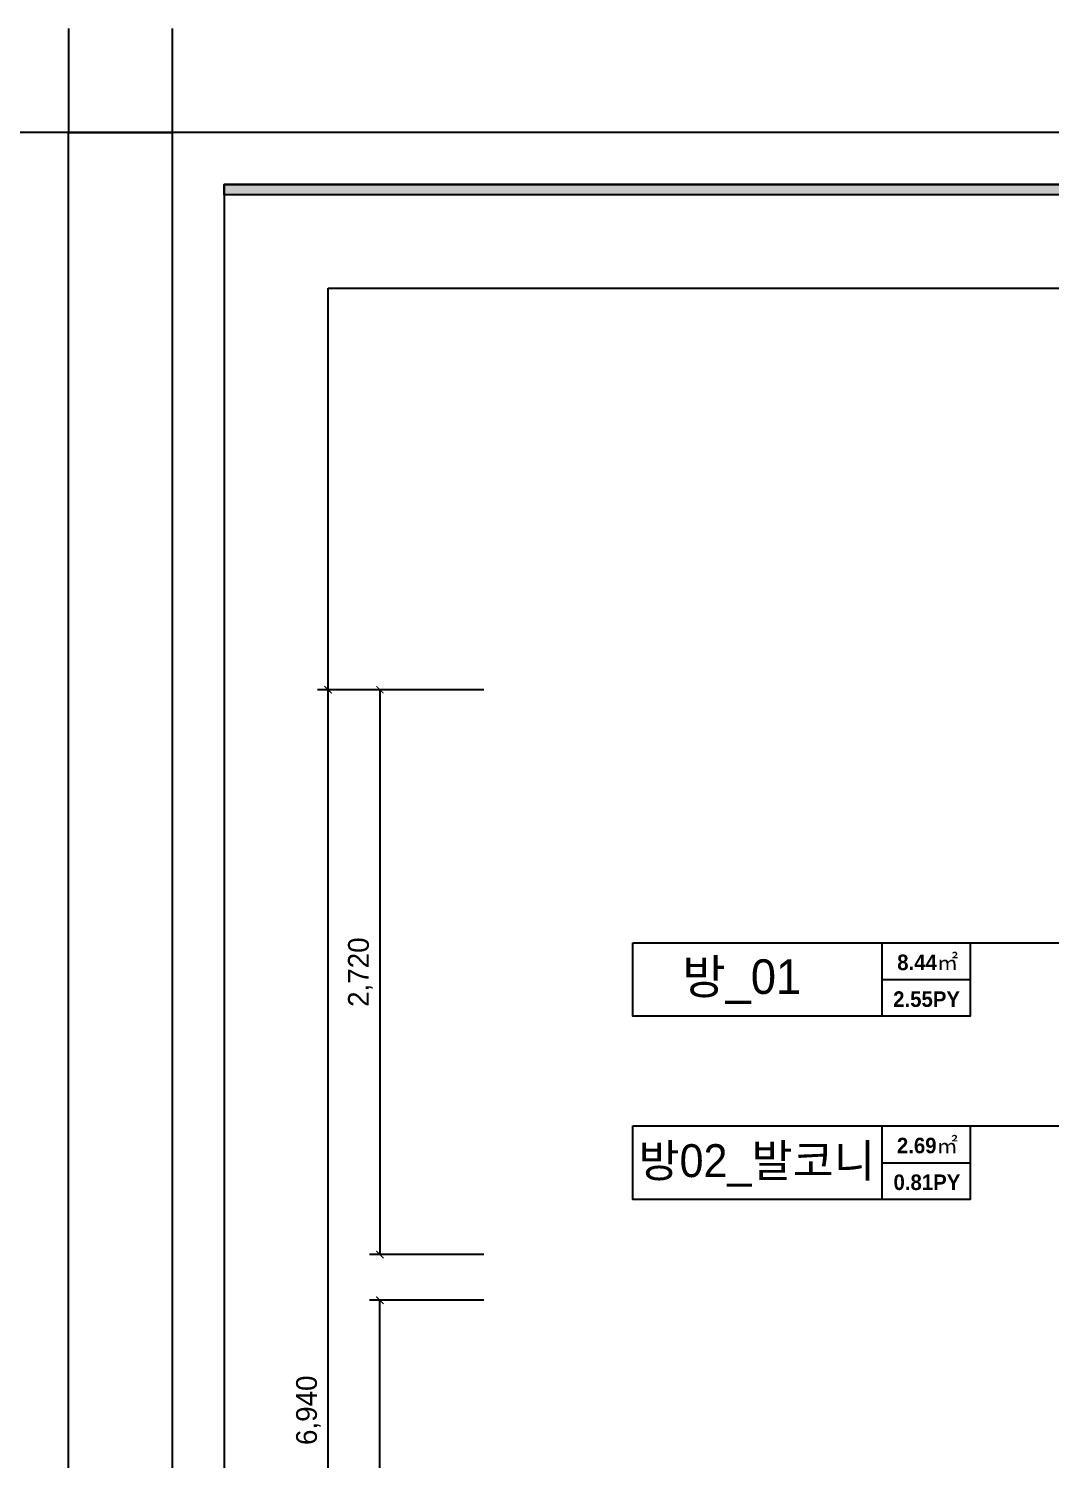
# Model space of a CAD drawing. Header units: inches. Extents: x 47110 to 180628, y 8205 to 35062.
# Drawn here: x 68418 to 73339, y 28002 to 34893 of the extents above; entities that cross this region are included whole.
import ezdxf
from ezdxf.enums import TextEntityAlignment as Align

# ---------------------------------------------------------------- set-up
doc = ezdxf.new("R2010")
doc.units = ezdxf.units.IN
doc.header["$LTSCALE"] = 100
doc.header["$MEASUREMENT"] = 0
doc.header["$PDSIZE"] = 700.071425
for name, color, linetype in [('0-ELC TEXT', 7, 'Continuous'), ('03-TEXT', 3, 'Continuous'), ('07-DIM', 1, 'Continuous'), ('F-SYM', 7, 'Continuous'), ('FORM(YOURNAME)-11', 1, 'Continuous')]:
    doc.layers.add(name, color=color, linetype=linetype)
doc.styles.add('YOURNAME', font='HY울릉도M.TTF')
doc.styles.add('넥슨고딕', font='NEXONLv1GothicBold.ttf')
doc.styles.add('마감재', font='stylu.ttf')
doc.styles.add('코레일둥고', font='Korail_Round_Gothic_Medium.ttf')
doc.dimstyles.new('벽치수 Copy of DIM-50', dxfattribs={"dimscale": 50, "dimtxt": 2, "dimasz": 0.7, "dimexe": 1, "dimexo": 1, "dimgap": 0.7, "dimtad": 1, "dimdec": 0, "dimzin": 1, "dimdsep": 46, "dimlunit": 6, "dimtxsty": '마감재', "dimblk": 'ARCHTICK', "dimcen": -0.09, "dimclrd": 256, "dimclre": 256, "dimclrt": 3, "dimadec": 0, "dimazin": 0, "dimtfac": 1, "dimtdec": 0, "dimtix": 1, "dimtmove": 2, "dimatfit": 0, "dimldrblk": 'ARCHTICK', "dimfxl": 1, "dimtolj": 1, "dimtzin": 0, "dimarcsym": 0})

# ---------------------------------------------------------------- blocks, each defined once
blk = doc.blocks.new('FORM-PLAN')
at = {"layer": 'FORM(YOURNAME)-11'}
h = blk.add_hatch(color=256, dxfattribs=at)
h.dxf.hatch_style = 1
h.paths.add_polyline_path([(-71444, 55115), (10556, 55115), (10556, 54915), (-71444, 54915)])
h.paths.add_polyline_path([(-71444, -2085), (10556, -2085), (10556, -2285), (-71444, -2285)])
at = {"layer": 'Defpoints', "color": 1}
for points in [[(-72444, 58115), (-72444, 56115), (-74444, 56115)], [(11556, 58115), (11556, 56115), (13556, 56115)]]:
    blk.add_lwpolyline(points, dxfattribs=at)
at = {"layer": 'Defpoints', "color": 158}
for points in [[(-71444, -2285), (10556, -2285), (10556, 55115), (-71444, 55115)], [(-69444, 53115), (-64, 53115), (-64, 1215), (-69444, 1215)]]:
    blk.add_lwpolyline(points, close=True, dxfattribs=at)
at = {"layer": 'FORM(YOURNAME)-11', "color": 250}
blk.add_lwpolyline([(-72444, -3285), (11556, -3285), (11556, 56115), (-72444, 56115)], close=True, dxfattribs=at)
at = {"layer": 'FORM(YOURNAME)-11'}
blk.add_lwpolyline([(-71444, 55115), (10556, 55115), (10556, 54915), (-71444, 54915)], close=True, dxfattribs=at)
at = {"layer": 'FORM(YOURNAME)-11', "color": 3, "style": 'YOURNAME'}
for tag, height, p in [('1', 450, (9905, 18188)), ('2', 450, (9905, 17544)), ('3', 450, (9905, 16257)), ('4', 450, (9905, 14326)), ('5', 515, (9905, 12009)), ('6', 515, (9905, 9757)), ('7', 515, (9905, 7504)), ('8', 515, (9905, 5252)), ('9', 515, (9905, 2999)), ('10', 515, (5655, 811)), ('11', 515, (9905, 747)), ('12', 515, (5655, -1441)), ('13', 515, (9905, -1441))]:
    blk.add_attdef(tag, text='', height=height, dxfattribs=at).set_placement(p, align=Align.MIDDLE_RIGHT)
blk = doc.blocks.new('_ArchTick')
at = {"color": 0, "linetype": 'ByBlock', "const_width": 0.15}
blk.add_lwpolyline([(-0.5, -0.5), (0.5, 0.5)], dxfattribs=at)
blk = doc.blocks.new('*D40')
at = {"layer": '07-DIM', "lineweight": -2, "transparency": 16777216}
for p, q in [((70609.9, 31708.7), (69809.9, 31708.7)), ((69859.9, 24768.7), (69859.9, 31708.7)), ((70609.9, 24768.7), (69809.9, 24768.7))]:
    blk.add_line(p, q, dxfattribs=at)
at = {"layer": 'Defpoints', "color": 0, "transparency": 16777216}
for p in [(69859.9, 31708.7), (70659.9, 31708.7), (70659.9, 24768.7)]:
    blk.add_point(p, dxfattribs=at)
at = {"layer": '07-DIM', "lineweight": -2, "transparency": 16777216, "xscale": 35, "yscale": 35, "zscale": 35}
for p, rotation in [((69859.9, 31708.7), 90), ((69859.9, 24768.7), 270)]:
    blk.add_blockref('_ArchTick', p, dxfattribs=dict(at, rotation=rotation))
at = {"layer": '07-DIM', "color": 3, "transparency": 16777216, "insert": (69765.6, 28238.7), "char_height": 100, "attachment_point": 5, "rotation": 90, "style": '마감재'}
blk.add_mtext('\\A1;6,940', dxfattribs=at)
blk = doc.blocks.new('*D41')
at = {"layer": '07-DIM', "lineweight": -2, "transparency": 16777216}
for p, q in [((70609.9, 31708.7), (70059.9, 31708.7)), ((70109.9, 31708.7), (70109.9, 28988.7)), ((70609.9, 28988.7), (70059.9, 28988.7))]:
    blk.add_line(p, q, dxfattribs=at)
at = {"layer": 'Defpoints', "color": 0, "transparency": 16777216}
for p in [(70659.9, 31708.7), (70109.9, 28988.7), (70659.9, 28988.7)]:
    blk.add_point(p, dxfattribs=at)
at = {"layer": '07-DIM', "lineweight": -2, "transparency": 16777216, "xscale": 35, "yscale": 35, "zscale": 35}
for p, rotation in [((70109.9, 31708.7), 90), ((70109.9, 28988.7), 270)]:
    blk.add_blockref('_ArchTick', p, dxfattribs=dict(at, rotation=rotation))
at = {"layer": '07-DIM', "color": 3, "transparency": 16777216, "insert": (70015.6, 30348.7), "char_height": 100, "attachment_point": 5, "rotation": 90, "style": '마감재'}
blk.add_mtext('\\A1;2,720', dxfattribs=at)
blk = doc.blocks.new('*D42')
at = {"layer": '07-DIM', "lineweight": -2, "transparency": 16777216}
for p, q in [((70609.9, 28768.7), (70059.9, 28768.7)), ((70109.9, 24768.7), (70109.9, 28768.7)), ((70609.9, 24768.7), (70059.9, 24768.7))]:
    blk.add_line(p, q, dxfattribs=at)
at = {"layer": 'Defpoints', "color": 0, "transparency": 16777216}
for p in [(70109.9, 28768.7), (70659.9, 28768.7), (70659.9, 24768.7)]:
    blk.add_point(p, dxfattribs=at)
at = {"layer": '07-DIM', "lineweight": -2, "transparency": 16777216, "xscale": 35, "yscale": 35, "zscale": 35}
for p, rotation in [((70109.9, 28768.7), 90), ((70109.9, 24768.7), 270)]:
    blk.add_blockref('_ArchTick', p, dxfattribs=dict(at, rotation=rotation))
at = {"layer": '07-DIM', "color": 3, "transparency": 16777216, "insert": (70015.6, 26768.7), "char_height": 100, "attachment_point": 5, "rotation": 90, "style": '마감재'}
blk.add_mtext('\\A1;4,000', dxfattribs=at)

msp = doc.modelspace()

# ---------------------------------------------------------------- linework, layer by layer
at = {"layer": '0-ELC TEXT'}
for p, q in [((72528.4, 30136.2), (72528.4, 30490)), ((72953.1, 30490), (76109.2, 30490)), ((72528.4, 30313.1), (72953.1, 30313.1)), ((72528.4, 29254.2), (72528.4, 29608)), ((72953.1, 29608), (74284.2, 29608)), ((72528.4, 29431.1), (72953.1, 29431.1))]:
    msp.add_line(p, q, dxfattribs=at)
for points in [[(71328.4, 30490), (72953.1, 30490), (72953.1, 30136.2), (71328.4, 30136.2)], [(71328.4, 29608), (72953.1, 29608), (72953.1, 29254.2), (71328.4, 29254.2)]]:
    msp.add_lwpolyline(points, close=True, dxfattribs=at)

# ---------------------------------------------------------------- block references
at = {"layer": 'F-SYM', "xscale": 0.2500000000000001, "yscale": 0.2500000000000001, "zscale": 0.2500000000000001}
for p in [(65721, 20363.8), (87221, 20363.8)]:
    msp.add_blockref('FORM-PLAN', p, dxfattribs=at)

# ---------------------------------------------------------------- texts
at = {"layer": '03-TEXT'}
for s, height, style, p in [('방_01', 166.67, '코레일둥고', (71852.4, 30243.7)), ('8.44㎡', 75, '넥슨고딕', (72748, 30358.2)), ('2.55PY', 75, '넥슨고딕', (72742.8, 30181.3)), ('2.69㎡', 75, '넥슨고딕', (72746.6, 29476.2)), ('방02_발코니', 158.33, '코레일둥고', (71924.8, 29361.7)), ('0.81PY', 75, '넥슨고딕', (72744.5, 29299.3))]:
    msp.add_text(s, height=height, dxfattribs=dict(at, style=style)).set_placement(p, align=Align.CENTER)

# ---------------------------------------------------------------- dimensions: what is measured, and where the dimension line sits
at = {"layer": '07-DIM'}
for base, p1, p2, picture, middle in [((69859.9, 31708.7), (70659.9, 24768.7), (70659.9, 31708.7), '*D40', (69765.6, 28238.7)), ((70109.9, 28988.7), (70659.9, 31708.7), (70659.9, 28988.7), '*D41', (70015.6, 30348.7)), ((70109.9, 28768.7), (70659.9, 24768.7), (70659.9, 28768.7), '*D42', (70015.6, 26768.7))]:
    dim = msp.add_linear_dim(base=base, p1=p1, p2=p2, angle=90, dimstyle='벽치수 Copy of DIM-50', dxfattribs=at)
    dim.commit()
    dim.dimension.update_dxf_attribs({"geometry": picture, "text_midpoint": middle})

doc.saveas('drawing.dxf')
